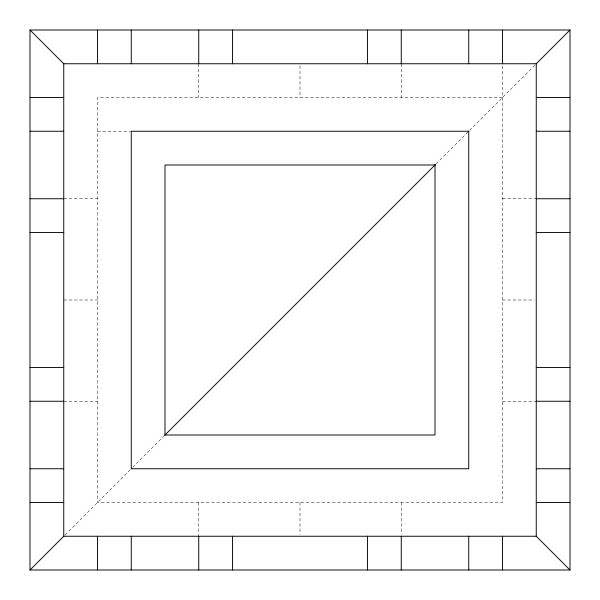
<?xml version="1.0" encoding="UTF-8"?>
<svg xmlns="http://www.w3.org/2000/svg" width="600" height="600" viewBox="0 0 600 600"><rect width="100%" height="100%" fill="white"/><g stroke="black" fill="none" stroke-linecap="round" stroke-linejoin="round"><path stroke-width="0.45" stroke-dasharray="3 2.25" d="M65.078 534.923L132.007 467.993M132.667 467.332L163.815 436.185M436.185 163.815L534.923 65.078M502.5 97.5L97.5 97.5L97.5 502.5L502.5 502.5L502.5 63.75M97.5 131.25L130.335 131.25M63.75 198.75L97.5 198.75M502.5 198.75L536.25 198.75M63.75 300L97.5 300M502.5 300L534.375 300M63.75 401.25L97.5 401.25M502.5 401.25L536.25 401.25M401.25 63.75L401.25 97.5M401.25 502.5L401.25 534.375M300 65.625L300 97.5M300 502.5L300 534.375M198.75 63.75L198.75 97.5M198.75 502.5L198.75 536.25"/><path stroke-width="0.9" d="M30 570L63.75 536.25L63.75 63.75L30 30L570 30L570 570L30 570L30 30M164.483 435.518L435.518 164.483M570 570L536.25 536.25L536.25 63.75L570 30M63.75 63.75L536.25 63.75M30 97.5L63.75 97.5M536.25 97.5L570 97.5M30 131.25L63.75 131.25M536.25 131.25L570 131.25M30 198.75L63.75 198.75M536.25 198.75L570 198.75M30 232.5L63.75 232.5M536.25 232.5L570 232.5M30 367.5L63.75 367.5M536.25 367.5L570 367.5M30 401.25L63.75 401.25M536.25 401.25L570 401.25M30 468.75L63.75 468.75M536.25 468.75L570 468.75M30 502.5L63.75 502.5M536.25 502.5L570 502.5M63.75 536.25L536.25 536.25M502.5 30L502.5 63.75M502.5 536.25L502.5 570M468.75 30L468.75 63.75M468.75 536.25L468.75 570M401.25 30L401.25 63.75M401.25 536.25L401.25 570M367.5 30L367.5 63.75M367.5 536.25L367.5 570M232.5 30L232.5 63.75M232.5 536.25L232.5 570M198.75 30L198.75 63.75M198.75 536.25L198.75 570M131.25 30L131.25 63.75M131.25 536.25L131.25 570M97.5 30L97.5 63.75M97.5 536.25L97.5 570M468.75 131.25L131.25 131.25L131.25 468.75L468.75 468.75L468.75 131.25M435 165L165 165L165 435L435 435L435 165"/></g></svg>
